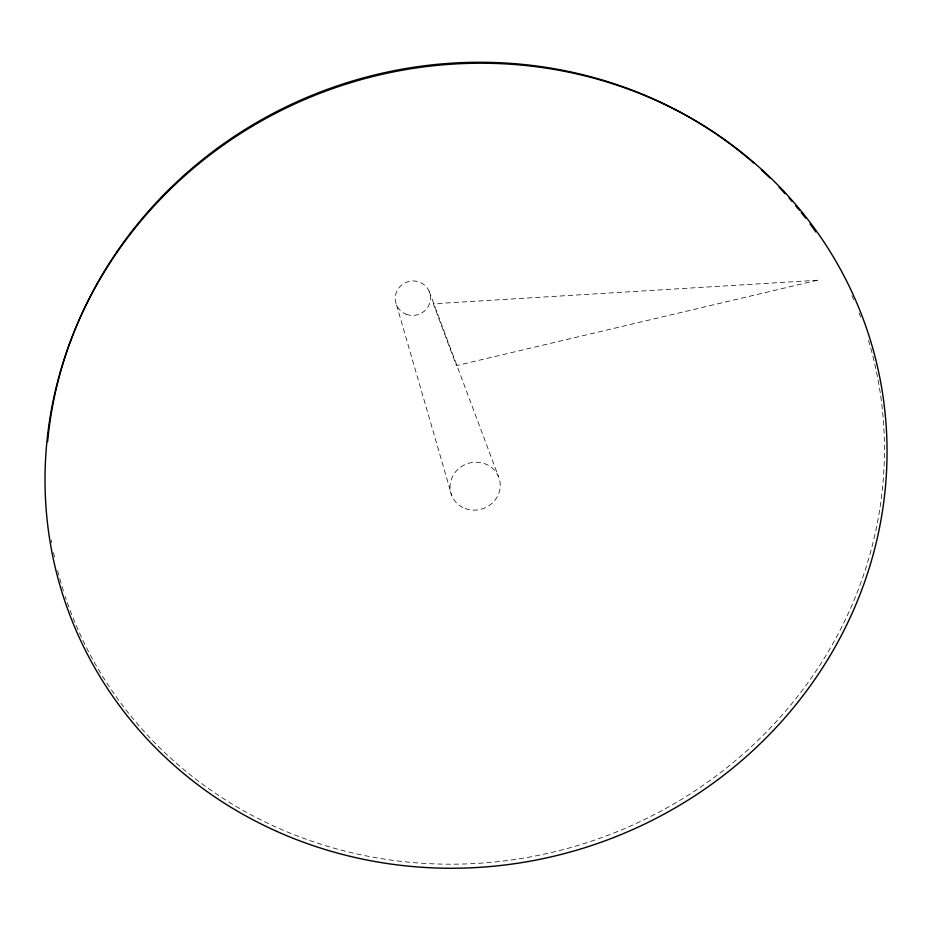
<?xml version="1.0" encoding="UTF-8"?>
<svg xmlns="http://www.w3.org/2000/svg" width="933" height="933" viewBox="0 0 933 933"><rect width="100%" height="100%" fill="white"/><g stroke="black" fill="none" stroke-linecap="round" stroke-linejoin="round"><path stroke-width="0.7" stroke-dasharray="4.67 3.5" d="M429.215 291.469L498.479 476.588M396.548 305.009L451.852 495.924M868.495 340.405A421.599 398.461 -18.9 0 1 585.294 843.187A421.599 398.461 -18.9 0 1 65.228 596.49M63.421 590.892A421.599 398.461 -18.9 0 1 57.076 568.29M54.441 556.884A421.599 398.461 -18.9 0 1 53.543 552.604M51.677 542.726A421.599 398.461 -18.9 0 1 51.198 539.927M851.899 295.633A421.599 398.461 -18.9 0 1 853.648 299.645M859.118 313.056A421.599 398.461 -18.9 0 1 860.658 317.092M817.331 280.25L456.424 365.619L433.355 303.796L817.331 280.25M465.124 508.485A25.249 23.815 -19 0 0 500.065 482.594A25.249 23.815 -19 0 0 460.191 467.433A25.249 23.815 -19 0 0 465.124 508.485M405.995 314.176A17.68 17.202 -17.1 0 0 430.381 295.808A17.68 17.202 -17.1 0 0 402.228 284.6A17.68 17.202 -17.1 0 0 405.995 314.176"/><path stroke-width="1.4" d="M47.63 441.601A421.599 398.461 -18.9 0 1 316.905 93.335A421.599 398.461 -18.9 0 1 753.759 162.995M761.386 169.841A421.599 398.461 -18.9 0 1 769.9 177.923M779.16 187.3A421.599 398.461 -18.9 0 1 785.154 193.714M789.05 198.053A421.599 398.461 -18.9 0 1 791.93 201.341M795.697 205.773A421.599 398.461 -18.9 0 1 799.394 210.24M801.214 212.491A421.599 398.461 -18.9 0 1 805.669 218.147M809.996 223.873A421.599 398.461 -18.9 0 1 815.827 231.967M276.821 831.408A423.419 400.012 -18.9 0 0 886.35 428.62A423.419 400.012 -18.9 0 0 234.906 137.186A423.419 400.012 -18.9 0 0 276.821 831.408"/></g></svg>
